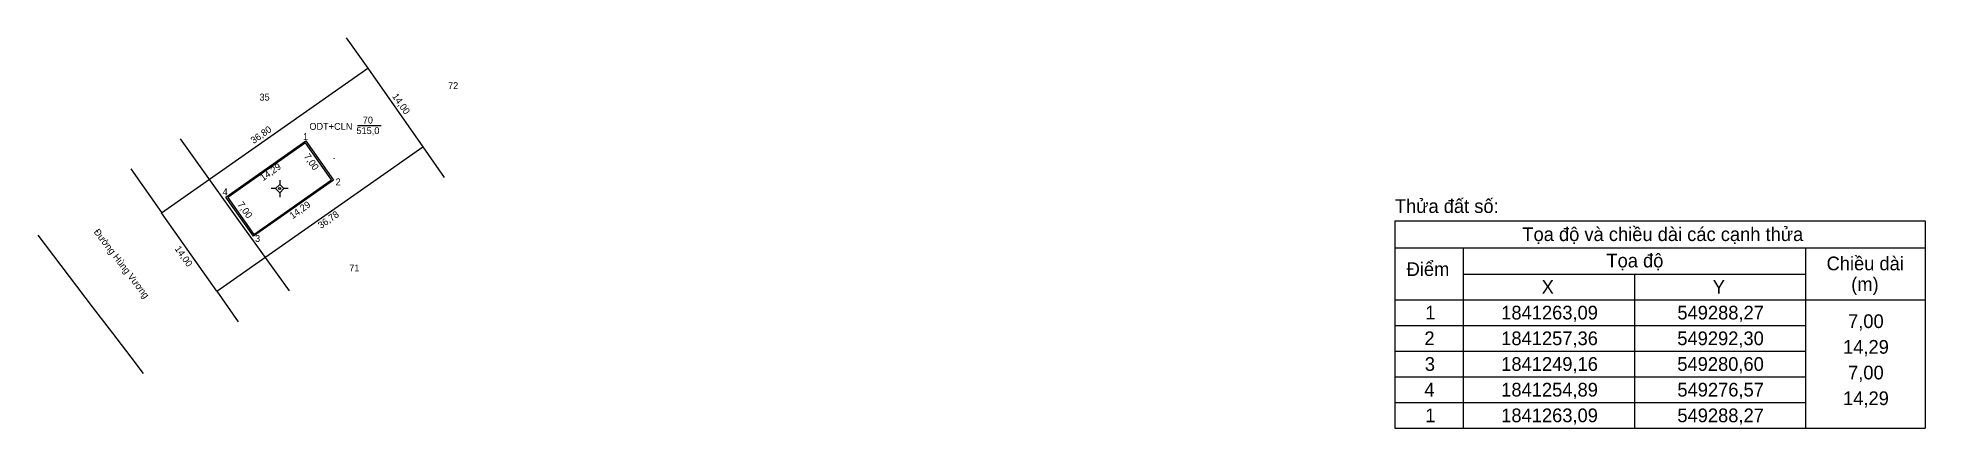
# Model space of a CAD drawing. Extents: x 549249 to 549525, y 1841221 to 1841278.
import ezdxf

# ---------------------------------------------------------------- set-up
doc = ezdxf.new("R2010")
doc.units = 0
for name, color, linetype in [('Level 10', 7, 'Continuous'), ('Level 11', 7, 'Continuous'), ('Level 14', 7, 'Continuous'), ('Level 16', 7, 'Continuous'), ('Level 30', 7, 'Continuous'), ('Level 5', 7, 'Continuous'), ('Level 6', 7, 'Continuous'), ('Level 63', 7, 'Continuous'), ('Level 7', 7, 'Continuous'), ('Level 9', 7, 'Continuous')]:
    doc.layers.add(name, color=color, linetype=linetype)

msp = doc.modelspace()

# ---------------------------------------------------------------- linework, layer by layer
at = {"layer": 'Level 10'}
for p in [(549297.33, 1841273.71), (549275.24, 1841241.13)]:
    msp.add_line(p, (549305.36, 1841262.24), dxfattribs=at)
msp.add_lwpolyline([(549275.24, 1841241.13), (549267.19, 1841252.59), (549297.33, 1841273.71)], dxfattribs=at)
for centre in [(549290.73, 1841259.57), (549292.39, 1841260.54)]:
    msp.add_circle(centre, 0.01, dxfattribs=at)
at = {"layer": 'Level 11'}
for p, q in [((549283.81, 1841256.13), (549283.19, 1841256.13)), ((549284.44, 1841256.75), (549283.81, 1841256.13)), ((549283.81, 1841256.13), (549284.44, 1841255.5)), ((549284.44, 1841257.38), (549284.44, 1841256.75)), ((549285.06, 1841256.13), (549284.44, 1841256.75)), ((549284.44, 1841255.5), (549285.06, 1841256.13)), ((549285.69, 1841256.13), (549285.06, 1841256.13)), ((549284.44, 1841255.5), (549284.44, 1841254.88))]:
    msp.add_line(p, q, dxfattribs=at)
msp.add_circle((549284.43, 1841256.13), 0.15, dxfattribs=at)
at = {"layer": 'Level 14'}
msp.add_lwpolyline([(549288.27, 1841263.09), (549292.3, 1841257.36), (549280.6, 1841249.16), (549276.57, 1841254.89), (549288.27, 1841263.09)], dxfattribs=at)
at = {"layer": 'Level 16'}
for p, q in [((549294.16, 1841278.15), (549297.33, 1841273.71)), ((549305.36, 1841262.24), (549308.47, 1841257.76)), ((549262.67, 1841259.03), (549267.16, 1841252.63)), ((549275.24, 1841241.13), (549278.37, 1841236.66))]:
    msp.add_line(p, q, dxfattribs=at)
msp.add_lwpolyline([(549292.02, 1841257.41), (549288.23, 1841262.81), (549276.85, 1841254.84), (549280.64, 1841249.44)], close=True, dxfattribs=at)
msp.add_lwpolyline([(549249.09, 1841249.31), (549257.05, 1841238.87), (549259.99, 1841235.01), (549261.89, 1841232.52), (549262.67, 1841231.5), (549264.49, 1841229.11)], dxfattribs=at)
at = {"layer": 'Level 30'}
for points in [[(549278.47, 1841251.48), (549269.93, 1841263.39)], [(549285.85, 1841241.19), (549278.47, 1841251.48)]]:
    msp.add_lwpolyline(points, dxfattribs=at)
at = {"layer": 'Level 6'}
msp.add_line((549295.81, 1841265.35), (549299.29, 1841265.35), dxfattribs=at)
at = {"layer": 'Level 63'}
for p, q in [((549447.38, 1841251.44), (549524.88, 1841251.44)), ((549447.38, 1841251.44), (549447.38, 1841221.14)), ((549524.88, 1841251.44), (549524.88, 1841221.14)), ((549447.38, 1841247.49), (549524.88, 1841247.49)), ((549457.38, 1841247.49), (549457.38, 1841221.14)), ((549507.38, 1841247.49), (549507.38, 1841221.14)), ((549457.38, 1841243.64), (549507.38, 1841243.64)), ((549482.38, 1841243.64), (549482.38, 1841221.14)), ((549447.38, 1841239.89), (549524.88, 1841239.89)), ((549447.38, 1841236.14), (549507.38, 1841236.14)), ((549447.38, 1841232.39), (549507.38, 1841232.39)), ((549447.38, 1841228.64), (549507.38, 1841228.64)), ((549447.38, 1841224.89), (549507.38, 1841224.89)), ((549447.38, 1841221.14), (549524.88, 1841221.14))]:
    msp.add_line(p, q, dxfattribs=at)

# ---------------------------------------------------------------- texts
at = {"layer": 'Level 16'}
msp.add_text('Đường Hùng Vương', height=1, rotation=307.3129, dxfattribs=at).set_placement((549257.22, 1841249.78))
at = {"layer": 'Level 5'}
for s, rotation, p in [('14,00', 304.9954, (549300.82, 1841269.6)), ('36,80', 35.0201, (549280.63, 1841262.62)), ('7,00', 305.0859, (549287.92, 1841260.82)), ('14,29', 35.025, (549282.01, 1841257.19)), ('7,00', 305.0861, (549278.22, 1841253.8)), ('14,29', 35.0255, (549286.32, 1841251.64)), ('36,78', 35.0252, (549290.47, 1841250.22)), ('14,00', 305.0859, (549269.05, 1841247.34))]:
    msp.add_text(s, height=1, rotation=rotation, dxfattribs=at).set_placement(p)
at = {"layer": 'Level 6'}
for s, p in [('70', (549296.58, 1841265.63)), ('ODT+CLN', (549288.78, 1841264.71)), ('515,0', (549295.66, 1841264.09))]:
    msp.add_text(s, height=1, dxfattribs=at).set_placement(p)
at = {"layer": 'Level 63'}
for s, p in [('Thửa đất số: ', (549447.38, 1841252.57)), ('Tọa độ và chiều dài các cạnh thửa', (549466.01, 1841248.47)), ('Điểm', (549449.1, 1841243.37)), ('Tọa độ', (549478.29, 1841244.62)), ('Chiều dài', (549510.46, 1841244.2)), ('X', (549468.83, 1841240.77)), ('Y', (549493.83, 1841240.77)), ('(m)', (549514.06, 1841241.18)), ('1841263,09', (549462.92, 1841237.02)), ('549288,27', (549488.66, 1841237.02)), ('1', (549451.82, 1841237.02)), ('7,00', (549513.6, 1841235.77)), ('2', (549451.7, 1841233.27)), ('1841257,36', (549462.92, 1841233.27)), ('549292,30', (549488.65, 1841233.27)), ('14,29', (549512.87, 1841232.02)), ('3', (549451.76, 1841229.52)), ('1841249,16', (549462.92, 1841229.52)), ('549280,60', (549488.65, 1841229.52)), ('7,00', (549513.6, 1841228.27)), ('4', (549451.69, 1841225.77)), ('1841254,89', (549462.92, 1841225.77)), ('549276,57', (549488.66, 1841225.77)), ('14,29', (549512.87, 1841224.52)), ('1', (549451.82, 1841222.02)), ('1841263,09', (549462.92, 1841222.02)), ('549288,27', (549488.66, 1841222.02))]:
    msp.add_text(s, height=2, dxfattribs=at).set_placement(p)
at = {"layer": 'Level 7'}
for s, p in [('35', (549281.49, 1841268.98)), ('72', (549309.04, 1841270.66)), ('71', (549294.61, 1841244.04))]:
    msp.add_text(s, height=1, dxfattribs=at).set_placement(p)
at = {"layer": 'Level 9'}
for s, p in [('1', (549287.85, 1841263.23)), ('4', (549276.1, 1841255.15)), ('2', (549292.61, 1841256.61)), ('3', (549280.84, 1841248.35))]:
    msp.add_text(s, height=1, dxfattribs=at).set_placement(p)

doc.saveas('drawing.dxf')
